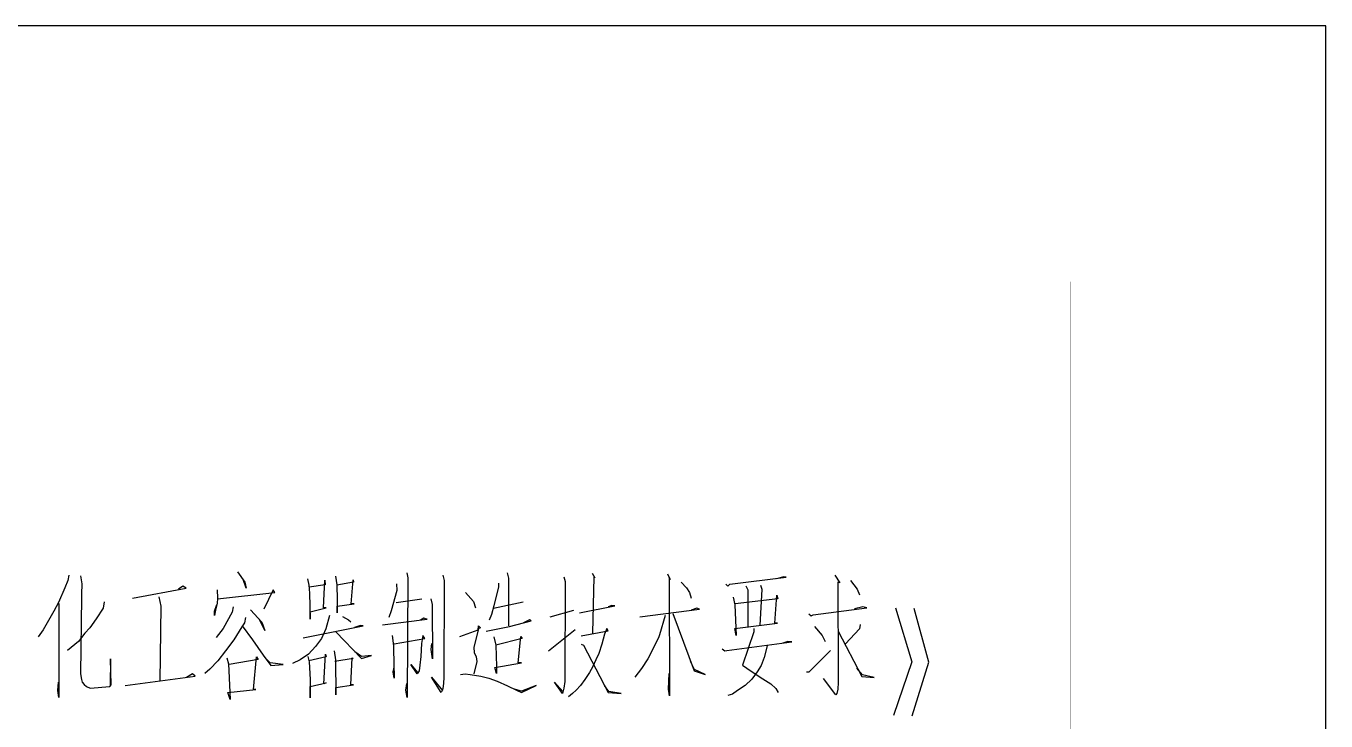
# Model space of a CAD drawing. Extents: x 0 to 8410, y 0 to 11890.
# Drawn here: x 7902 to 8410, y 11618 to 11890 of the extents above; entities that cross this region are included whole.
import ezdxf

# ---------------------------------------------------------------- set-up
doc = ezdxf.new("R2010")
doc.units = 0
doc.header["$MEASUREMENT"] = 0
doc.layers.add('6', color=7, linetype='Continuous')
doc.layers.add('8', color=7, linetype='Continuous')

# ---------------------------------------------------------------- blocks, each defined once
blk = doc.blocks.new('BLKENT714')
at = {"layer": '8', "color": 15, "linetype": 'Continuous'}
for p, q in [((8410, 11890), (0, 11890)), ((8410, 0), (8410, 11890))]:
    blk.add_line(p, q, dxfattribs=at)
at = {"layer": '8', "color": 7, "linetype": 'Continuous', "const_width": 0.03}
for points in [[(8310, 11790), (250, 11790)], [(8310, 100), (8310, 11790)]]:
    blk.add_lwpolyline(points, dxfattribs=at)
blk = doc.blocks.new('BLKENT759')
at = {"layer": '8', "color": 2, "linetype": 'Continuous'}
for p, q in [((7918.59, 11675.2), (7918.2, 11673.1)), ((7923.04, 11675), (7923.56, 11671.9)), ((7984.48, 11676.6), (7987.35, 11672.5)), ((7987.87, 11670.1), (7986.7, 11673.6)), ((8011.8, 11673.8), (8012.32, 11671.3)), ((8022.78, 11674.8), (8023.3, 11671.5)), ((8050.62, 11676.2), (8051.01, 11674.2)), ((8051.01, 11674.2), (8050.75, 11627.4)), ((8064.74, 11675.2), (8065.26, 11673.1)), ((8089.83, 11676.2), (8090.36, 11674)), ((8090.36, 11674), (8090.36, 11663.1)), ((8112.06, 11674.6), (8112.58, 11672.7)), ((8123.17, 11676), (8124.21, 11674.2)), ((8123.82, 11674.6), (8123.3, 11652.5)), ((8124.21, 11674.2), (8123.82, 11674.6)), ((8152.58, 11675.8), (8153.63, 11673.6)), ((8153.63, 11673.6), (8153.23, 11674.4)), ((8153.23, 11674.4), (8153.36, 11628)), ((8176.89, 11671.7), (8198.98, 11674.4)), ((8197.94, 11674.6), (8195.19, 11673.8)), ((8198.98, 11674.4), (8197.94, 11674.6)), ((8217.94, 11675.2), (8219.9, 11672.3)), ((7917.03, 11670.3), (7914.54, 11664.6)), ((7918.2, 11673.1), (7917.03, 11670.3)), ((7923.56, 11671.9), (7923.43, 11667.8)), ((7943.43, 11666.2), (7964.35, 11670.1)), ((7963.04, 11670.9), (7961.47, 11669.7)), ((7964.35, 11670.1), (7963.04, 11670.9)), ((7976.5, 11669.5), (7976.63, 11666.2)), ((7987.35, 11672.5), (7987.87, 11670.1)), ((7998.46, 11669.5), (7994.8, 11661.9)), ((7999.12, 11668.5), (7998.46, 11669.5)), ((8012.32, 11671.3), (8012.58, 11668.2)), ((8018.72, 11671.5), (8012.45, 11670.5)), ((8018.07, 11662.5), (8018.59, 11673.3)), ((8018.59, 11673.3), (8018.72, 11671.5)), ((8029.84, 11672.5), (8023.3, 11671.3)), ((8023.3, 11671.5), (8023.43, 11665.6)), ((8028.92, 11664), (8029.7, 11673.4)), ((8029.7, 11673.4), (8029.84, 11672.5)), ((8046.7, 11669.3), (8044.61, 11661.3)), ((8046.57, 11671.9), (8046.7, 11669.3)), ((8065.26, 11673.1), (8065.13, 11635.4)), ((8086.44, 11670.7), (8084.74, 11663.3)), ((8086.44, 11672.1), (8086.44, 11670.7)), ((8112.58, 11672.7), (8112.45, 11633.6)), ((8157.94, 11672.5), (8160.03, 11670.3)), ((8160.03, 11670.3), (8161.21, 11668.4)), ((8175.32, 11671.7), (8176.11, 11670.9)), ((8176.11, 11670.9), (8176.89, 11671.7)), ((8183.17, 11671.1), (8183.95, 11669.5)), ((8183.95, 11669.5), (8183.95, 11654.8)), ((8189.44, 11669.7), (8188.66, 11655.6)), ((8188.92, 11671.3), (8189.44, 11669.7)), ((8219.9, 11672.3), (8219.11, 11672.5)), ((8219.11, 11672.5), (8219.25, 11636.2)), ((8224.08, 11673.1), (8226.7, 11669.7)), ((8226.7, 11669.7), (8227.61, 11667.6)), ((7914.54, 11664.6), (7912.71, 11661.1)), ((7914.67, 11664.2), (7914.67, 11627.4)), ((7923.43, 11666.6), (7923.04, 11636.6)), ((7923.43, 11667.8), (7923.43, 11666.6)), ((7932.32, 11664.8), (7931.93, 11662.3)), ((7953.76, 11666.8), (7954.54, 11663.1)), ((7975.46, 11661.1), (7976.37, 11663.8)), ((7976.5, 11664.2), (7975.85, 11661.5)), ((7976.63, 11666.2), (7976.5, 11664.2)), ((7976.63, 11666), (7999.12, 11668.5)), ((8012.58, 11668.2), (8012.84, 11658)), ((8023.43, 11665.6), (8023.43, 11660.5)), ((8023.43, 11663.1), (8030.1, 11664)), ((8030.1, 11664), (8028.92, 11664)), ((8046.44, 11664.6), (8056.5, 11666)), ((8060.03, 11666), (8060.55, 11663.8)), ((8060.55, 11663.8), (8060.68, 11642.5)), ((8073.63, 11668.4), (8076.76, 11665)), ((8076.76, 11665), (8077.55, 11662.5)), ((8084.61, 11662.3), (8096.11, 11664.8)), ((8161.21, 11668.4), (8161.86, 11666.2)), ((8178.2, 11666.6), (8178.85, 11663.6)), ((8178.85, 11663.6), (8179.38, 11651.7)), ((8195.72, 11666), (8178.98, 11664)), ((8194.54, 11656.4), (8195.32, 11667.4)), ((8195.32, 11667.4), (8195.72, 11666)), ((7912.71, 11661.1), (7910.1, 11656.6)), ((7931.93, 11662.3), (7929.18, 11658.2)), ((7954.54, 11663.1), (7954.15, 11633.8)), ((7975.85, 11661.5), (7975.46, 11659.5)), ((7975.46, 11659.5), (7975.46, 11661.1)), ((7982.38, 11660.7), (7978.85, 11654.4)), ((7982.78, 11662.9), (7982.38, 11660.7)), ((7987.61, 11658.7), (7987.22, 11656.6)), ((7989.57, 11661.7), (7994.02, 11656.8)), ((8012.84, 11660.9), (8019.12, 11662.5)), ((8012.84, 11658), (8012.84, 11660.9)), ((8019.12, 11662.5), (8018.07, 11662.5)), ((8020.42, 11659.5), (8018.99, 11654.2)), ((8023.43, 11660.5), (8023.43, 11663.1)), ((8025.52, 11659.1), (8027.87, 11657.8)), ((8044.61, 11661.3), (8043.69, 11658.7)), ((8057.29, 11658.4), (8055.98, 11657.6)), ((8058.33, 11658), (8057.29, 11658.4)), ((8083.82, 11659.9), (8082.91, 11657.6)), ((8084.74, 11663.3), (8083.82, 11659.9)), ((8090.36, 11663.1), (8090.36, 11655.4)), ((8106.7, 11658.9), (8115.98, 11661.5)), ((8118.2, 11660.5), (8131.93, 11663.3)), ((8130.75, 11663.4), (8129.44, 11662.9)), ((8131.93, 11663.3), (8130.75, 11663.4)), ((8141.73, 11658.9), (8165.13, 11661.9)), ((8151.66, 11659.5), (8149.44, 11651.9)), ((8154.67, 11660.3), (8163.04, 11637.8)), ((8164.08, 11662.3), (8161.86, 11661.5)), ((8165.13, 11661.9), (8164.08, 11662.3)), ((8207.87, 11660.1), (8208.79, 11659.3)), ((8208.79, 11659.3), (8209.57, 11659.7)), ((8209.57, 11659.7), (8230.49, 11662.5)), ((8228.92, 11662.9), (8225.65, 11662.1)), ((8230.49, 11662.5), (8228.92, 11662.9)), ((8241.73, 11662.4), (8248.13, 11641.4)), ((8254.8, 11641.2), (8249.05, 11662.2)), ((7908.53, 11653.8), (7906.57, 11651.1)), ((7910.1, 11656.6), (7908.53, 11653.8)), ((7926.7, 11654.6), (7924.74, 11652.5)), ((7929.18, 11658.2), (7926.7, 11654.6)), ((7978.85, 11654.4), (7976.11, 11650.9)), ((7986.18, 11655), (7983.04, 11649.9)), ((7987.22, 11656.6), (7986.18, 11655)), ((7986.31, 11655.4), (7990.36, 11649.9)), ((7995.19, 11653.6), (7993.1, 11657.8)), ((7994.02, 11656.8), (7995.19, 11653.6)), ((8010.1, 11650.7), (8033.63, 11655.4)), ((8018.99, 11654.2), (8017.29, 11650.5)), ((8027.87, 11657.8), (8028.79, 11657)), ((8032.58, 11655.6), (8030.23, 11654.8)), ((8033.63, 11655.4), (8032.58, 11655.6)), ((8041.21, 11655.8), (8058.59, 11658)), ((8058.59, 11658), (8058.33, 11658)), ((8071.4, 11651.3), (8078.59, 11653.8)), ((8078.72, 11654.4), (8076.89, 11647)), ((8078.59, 11653.8), (8078.72, 11655.4)), ((8078.72, 11655.4), (8079.51, 11654.6)), ((8079.51, 11654.6), (8078.72, 11654.4)), ((8081.73, 11653.3), (8090.75, 11655.2)), ((8090.75, 11655.2), (8099.25, 11657.4)), ((8098.59, 11657.8), (8096.24, 11656.6)), ((8099.25, 11657.4), (8098.59, 11657.8)), ((8106.04, 11645.6), (8116.5, 11654)), ((8118.85, 11651.5), (8129.44, 11653.4)), ((8128.92, 11654.4), (8128, 11652.1)), ((8129.44, 11653.4), (8128.92, 11654.4)), ((8178.85, 11654.4), (8195.59, 11656.4)), ((8179.38, 11651.7), (8178.85, 11654.4)), ((8186.3, 11654.4), (8186.3, 11653.1)), ((8195.59, 11656.4), (8194.54, 11656.4)), ((8210.1, 11655.2), (8213.1, 11651.7)), ((8219.25, 11653.3), (8228.53, 11635.6)), ((8227.61, 11654.2), (8222.12, 11648.4)), ((8227.87, 11656), (8227.61, 11654.2)), ((7922.25, 11649.3), (7918.07, 11645.8)), ((7924.74, 11652.5), (7922.25, 11649.3)), ((7983.04, 11649.9), (7979.77, 11645.6)), ((7990.36, 11649.9), (7994.54, 11644)), ((8017.29, 11650.5), (8014.93, 11647.4)), ((8022.91, 11653.1), (8032.97, 11642.7)), ((8045, 11651.7), (8045.52, 11647.6)), ((8045.78, 11648.4), (8057.68, 11650.5)), ((8056.37, 11648.5), (8056.11, 11643.4)), ((8056.89, 11651.7), (8056.37, 11648.5)), ((8057.68, 11650.5), (8056.89, 11651.7)), ((8060.16, 11646.2), (8060.42, 11648.5)), ((8084.74, 11651.1), (8085.52, 11647.8)), ((8095.72, 11650.5), (8085.52, 11647.8)), ((8094.15, 11640.9), (8095.19, 11651.3)), ((8095.19, 11651.3), (8095.72, 11650.5)), ((8118.85, 11648.2), (8119.77, 11647.8)), ((8126.96, 11648.2), (8125.78, 11644.6)), ((8128, 11652.1), (8126.96, 11648.2)), ((8149.18, 11651.1), (8147.35, 11647.4)), ((8149.44, 11651.9), (8149.18, 11651.1)), ((8175.72, 11645.8), (8201.21, 11649.1)), ((8186.3, 11653.1), (8181.86, 11640.1)), ((8199.64, 11649.3), (8197.68, 11648.7)), ((8201.21, 11649.1), (8199.64, 11649.3)), ((8213.1, 11651.7), (8214.15, 11649.3)), ((7979.77, 11645.6), (7976.76, 11641.7)), ((7990.75, 11630.5), (7991.93, 11643.3)), ((7991.93, 11643.3), (7992.58, 11642.3)), ((7994.54, 11644), (7997.55, 11639.9)), ((7997.29, 11640.9), (7995.19, 11643.1)), ((8012.19, 11644.4), (8008.92, 11642.1)), ((8011.93, 11643.4), (8012.45, 11641.3)), ((8014.93, 11647.4), (8012.19, 11644.4)), ((8019.12, 11643.3), (8012.32, 11641.7)), ((8018.2, 11632.7), (8018.85, 11644.4)), ((8018.85, 11644.4), (8019.12, 11643.3)), ((8022.25, 11645.6), (8022.78, 11642.1)), ((8032.97, 11643.4), (8030.36, 11645.2)), ((8032.97, 11642.7), (8036.89, 11643.8)), ((8036.89, 11643.8), (8032.97, 11643.4)), ((8045.52, 11647.6), (8045.52, 11646.6)), ((8045.52, 11646.6), (8045.78, 11635)), ((8056.11, 11643.4), (8055.72, 11640.1)), ((8060.68, 11642.5), (8060.16, 11646.2)), ((8076.89, 11647), (8077.02, 11645)), ((8077.02, 11645), (8077.81, 11643.3)), ((8077.81, 11643.3), (8078.07, 11641.5)), ((8085.52, 11647.8), (8085.78, 11639.5)), ((8119.77, 11647.8), (8129.44, 11629.3)), ((8125.78, 11644.6), (8124.61, 11642.1)), ((8147.35, 11647.4), (8144.87, 11642.5)), ((8173.89, 11646.4), (8174.93, 11645.6)), ((8174.93, 11645.6), (8175.72, 11645.8)), ((8190.36, 11643.1), (8189.18, 11639.9)), ((8191.53, 11647.6), (8190.36, 11643.1)), ((8208, 11637.4), (8216.24, 11645.8)), ((7934.8, 11642.5), (7934.67, 11632.1)), ((7935.06, 11632.3), (7934.8, 11642.5)), ((7973.63, 11638.5), (7971.67, 11636.8)), ((7976.76, 11641.7), (7973.63, 11638.5)), ((7980.29, 11642.9), (7980.95, 11640.5)), ((7980.95, 11640.5), (7981.47, 11629.5)), ((7992.58, 11642.3), (7981.21, 11640.3)), ((8002.38, 11640.3), (7997.29, 11640.9)), ((7997.55, 11639.9), (8002.38, 11640.3)), ((8008.92, 11642.1), (8005.91, 11640.7)), ((8012.45, 11641.3), (8012.84, 11634.4)), ((8029.7, 11642.7), (8022.51, 11641.5)), ((8022.78, 11642.1), (8022.91, 11628.4)), ((8028.79, 11632.3), (8029.31, 11642.9)), ((8029.31, 11642.9), (8029.7, 11642.7)), ((8045.39, 11637.4), (8045.78, 11639.3)), ((8054.67, 11636.6), (8052.19, 11640.3)), ((8052.19, 11640.3), (8054.93, 11637)), ((8055.72, 11640.1), (8055.46, 11637.8)), ((8078.07, 11641.5), (8076.89, 11636.6)), ((8085.13, 11639.1), (8095.46, 11640.9)), ((8085.78, 11636.8), (8085.13, 11639.1)), ((8085.78, 11639.5), (8085.78, 11636.8)), ((8095.46, 11640.9), (8094.15, 11640.9)), ((8123.43, 11639.5), (8122.12, 11637.2)), ((8124.61, 11642.1), (8123.43, 11639.5)), ((8142.38, 11638.7), (8139.77, 11635.4)), ((8144.87, 11642.5), (8142.38, 11638.7)), ((8163.17, 11638.4), (8161.6, 11641.5)), ((8167.35, 11636.4), (8163.17, 11638.4)), ((8181.86, 11640.1), (8183.56, 11638.9)), ((8183.56, 11638.9), (8188.79, 11635.4)), ((8189.18, 11639.9), (8187.61, 11637.4)), ((8228.79, 11636.2), (8226.57, 11638.9)), ((8248.13, 11641.4), (8240.94, 11620.4)), ((8248.27, 11620.2), (8254.8, 11641.2)), ((7914.28, 11630.1), (7914.54, 11633.4)), ((7923.04, 11636.6), (7923.43, 11634.4)), ((7923.43, 11634.4), (7923.69, 11633.4)), ((7923.69, 11633.4), (7924.48, 11632.5)), ((7940.55, 11632.1), (7967.87, 11635.8)), ((7966.83, 11636.6), (7964.48, 11635.2)), ((7967.87, 11635.8), (7966.83, 11636.6)), ((8012.84, 11634.4), (8012.84, 11633.4)), ((8012.84, 11633.4), (8012.84, 11627.2)), ((8012.84, 11631.7), (8019.12, 11633.1)), ((8019.12, 11633.1), (8018.2, 11632.7)), ((8045.78, 11635), (8045.39, 11637.4)), ((8055.46, 11637.8), (8054.67, 11636.6)), ((8064.08, 11629.3), (8060.29, 11635.4)), ((8060.29, 11635.4), (8064.61, 11630.1)), ((8065.13, 11635.4), (8065, 11632.9)), ((8071.67, 11636.4), (8073.49, 11636.6)), ((8073.49, 11636.6), (8075.46, 11636.4)), ((8075.46, 11636.4), (8079.64, 11635.8)), ((8079.64, 11635.8), (8082.78, 11635)), ((8082.78, 11635), (8086.04, 11633.8)), ((8086.04, 11633.8), (8089.97, 11631.9)), ((8111.53, 11628.9), (8108.4, 11633.4)), ((8108.4, 11633.4), (8111.66, 11629.7)), ((8112.45, 11633.6), (8112.06, 11631.1)), ((8120.29, 11634.4), (8118.59, 11632.1)), ((8122.12, 11637.2), (8120.29, 11634.4)), ((8152.97, 11630.7), (8153.23, 11636.8)), ((8163.04, 11637.8), (8167.35, 11636.4)), ((8185.52, 11634.6), (8182.91, 11632.1)), ((8187.61, 11637.4), (8185.52, 11634.6)), ((8188.79, 11635.4), (8192.97, 11632.7)), ((8206.96, 11637.4), (8208, 11637.4)), ((8218.33, 11628.4), (8213.62, 11634.8)), ((8219.25, 11633.3), (8219.11, 11630.7)), ((8219.25, 11636.2), (8219.25, 11633.3)), ((8228.53, 11635.6), (8233.36, 11635.2)), ((8233.36, 11635.2), (8228.79, 11636.2)), ((7914.67, 11627.4), (7914.28, 11630.1)), ((7924.48, 11632.5), (7925.39, 11631.7)), ((7925.39, 11631.7), (7926.83, 11631.1)), ((7926.83, 11631.1), (7934.54, 11631.7)), ((7934.54, 11631.7), (7935.06, 11632.3)), ((7980.68, 11629.3), (7991.67, 11630.5)), ((7981.6, 11626.6), (7980.68, 11629.3)), ((7981.47, 11629.5), (7981.6, 11626.6)), ((7991.67, 11630.5), (7990.75, 11630.5)), ((8012.84, 11627.2), (8012.84, 11631.7)), ((8022.91, 11631.3), (8029.84, 11632.3)), ((8022.91, 11628.4), (8022.91, 11631.3)), ((8029.84, 11632.3), (8028.79, 11632.3)), ((8050.23, 11630.3), (8050.62, 11632.9)), ((8050.75, 11627.4), (8050.23, 11630.3)), ((8064.48, 11630.1), (8064.08, 11629.3)), ((8064.74, 11630.9), (8064.48, 11630.1)), ((8065, 11632.9), (8064.74, 11630.9)), ((8089.97, 11631.9), (8093.49, 11630.3)), ((8095.46, 11629.9), (8092.71, 11630.7)), ((8093.49, 11630.3), (8095.46, 11629.3)), ((8095.46, 11629.3), (8101.21, 11632.1)), ((8101.21, 11632.1), (8095.46, 11629.9)), ((8112.06, 11631.1), (8111.53, 11628.9)), ((8115.46, 11628.9), (8113.89, 11627.6)), ((8116.89, 11630.3), (8115.46, 11628.9)), ((8118.59, 11632.1), (8116.89, 11630.3)), ((8129.7, 11629.7), (8128, 11632.1)), ((8129.44, 11629.3), (8134.41, 11628.9)), ((8134.41, 11628.9), (8129.7, 11629.7)), ((8153.36, 11628), (8152.97, 11630.7)), ((8177.94, 11628.7), (8176.11, 11628.2)), ((8179.9, 11630.1), (8177.94, 11628.7)), ((8182.91, 11632.1), (8179.9, 11630.1)), ((8192.97, 11632.7), (8194.93, 11630.9)), ((8194.93, 11630.9), (8195.85, 11629.3)), ((8218.72, 11628.9), (8218.33, 11628.4)), ((8219.11, 11630.7), (8218.72, 11628.9))]:
    blk.add_line(p, q, dxfattribs=at)

msp = doc.modelspace()

# ---------------------------------------------------------------- block references
at = {"layer": '6'}
for name in ['BLKENT714', 'BLKENT759']:
    msp.add_blockref(name, (0, 0), dxfattribs=at)

doc.saveas('drawing.dxf')
